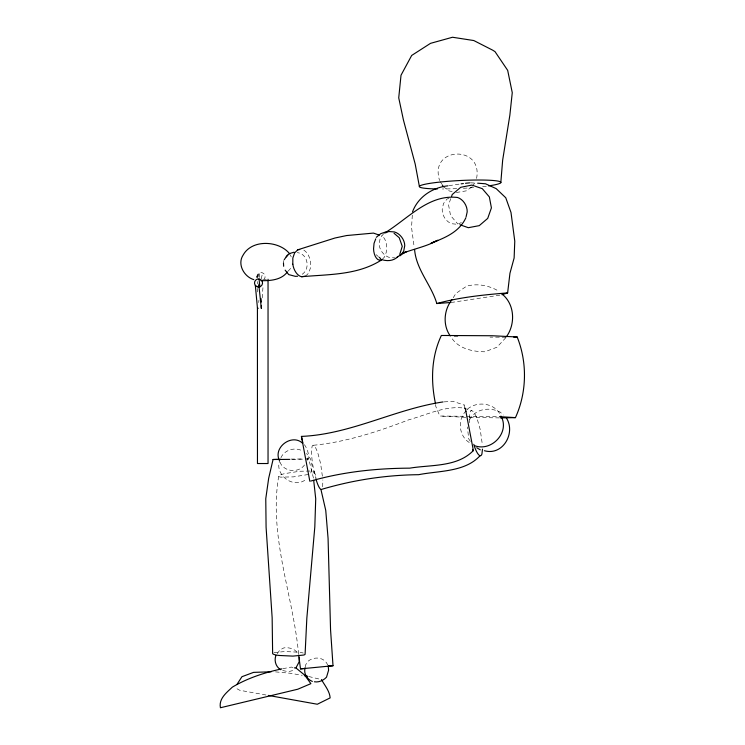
<?xml version="1.0" encoding="UTF-8"?>
<svg xmlns="http://www.w3.org/2000/svg" width="745" height="745" viewBox="0 0 745 745"><rect width="100%" height="100%" fill="white"/><g stroke="black" fill="none" stroke-linecap="round" stroke-linejoin="round"><path stroke-width="0.56" stroke-dasharray="3.73 2.79" d="M257.453 291.938L257.453 288.473M257.463 283.864L257.463 281.554M412.32 215.156L411.538 227.458L414.183 247.182M259.241 277.419L259.577 272.894L256.997 279.254M283.472 263.041L283.659 260.545M476.577 178.446C483.272 144.567 428.496 146.644 439.625 180.588M262.184 297.916L263.032 286.592M322.669 486.764L322.855 480.059M258.711 302.572L258.906 300.263M469.303 418.299L470.011 412.46A17.182 4.256 76.9 0 1 477.536 420.106L480.19 429.353L482.387 444.877M278.686 476.325C268.442 536.698 293.418 595.441 298.689 655.079M305.329 666.812L305.72 664.708L308.197 661.132C314.315 656.047 324.801 657.174 327.735 665.192M310.823 473.056L312.202 466.184L310.693 459.255L306.549 453.472M261.225 278.807L262.65 272.903M307.396 460.242C309.752 454.99 307.555 449.049 304.398 444.635M450.762 198.617L448.537 204.819L450.557 215.538L457.803 223.994M256.531 277.177L257.397 275.063M280.474 458.799C272.512 473.95 294.135 490.582 306.791 478.681M280.93 457.737C284.227 449.999 295.02 446.693 302.228 450.865M256.764 277.475L258.664 273.415M472.647 186.362L475.394 181.519M453.23 297.749L455.921 293.4L466.631 286.173C477.526 283.1 489.437 285.54 498.917 291.267M277.233 653.663L279.943 649.929L283.91 647.871C289.051 647.256 294.759 648.606 297.683 653.225M466.212 410.793C456.732 419.705 459.004 437.548 470.738 443.349M383.666 233.679L380.248 238.046L379.149 243.727A12.097 9.014 54.1 0 0 389.467 257.491L395.167 257.928M469.601 419.649C475.589 408.511 489.912 406.668 500.398 412.246L503.369 415.077M304.556 464.927C298.419 473.606 283.147 471.892 279.757 461.565M505.864 337.643L496.943 347.226L484.911 351.789C472.321 351.696 457.775 348.558 450.949 336.852M288.11 271.143L291.099 267.939M382.576 259.027L384.495 257.016L386.189 252.536L386.683 247.135A10.039 5.14 83.1 0 0 381.226 235.811M302.181 274.3C310.684 268.647 307.676 253.486 297.236 252.639M305.534 276.19L308.691 273.052L310.451 267.921L310.46 261.812A11.594 6.854 72 0 0 302.638 249.538M471.725 187.004L466.212 190.86L456.136 192.564M467.581 409.005C477.536 400.624 494.689 403.101 500.51 415.04M449.012 198.226L447 199.083L443.489 203.515L442.195 209.364A12.19 9.033 61.1 0 0 451.796 223.742L457.356 224.301L461.379 222.578M292.683 670.602L288.334 671.664L281.545 670.314M499.886 295.15L452.252 302.33M308.262 474.509L293.362 476.884L280.818 477.135A13.214 2.142 -7.6 0 1 284.702 473.624L299.602 471.25L312.155 470.998A13.214 2.142 -7.6 0 1 310.442 473.941M282.849 668.675L291.314 667.082L293.325 667.567M448.89 185.663L460.047 183.987M274.039 652.611L284.795 651.54L298.615 652.192A12.032 1.974 2 0 1 303.28 653.048M313.477 445.259C346.555 442.046 378.041 431.569 408.921 419.752C426.587 414.89 444.663 405.811 463.325 408.009M444.15 401.872L453.025 401.341L464.2 405.094M313.449 478.085L308.747 458.948L304.351 459.106M435.574 404.451L435.853 406.574L439.829 416.027L499.653 416.651M470.421 182.832L476.539 183.112M302.451 459.153L289.731 459.376M290.941 459.097L303.662 458.939M505.855 337.196L490.024 337.113M262.752 279.254L266.496 279.254M499.383 417.898L468.065 417.386M306.744 458.92L308.747 458.948M275.464 671.878L290.243 673.247L302.219 675.315M454.161 336.34L459.656 336.498M465.811 417.321L439.829 416.027M266.03 695.011L239.815 690.298L235.671 688.054M308.756 676.516L321.467 679.598M452.168 191.623L449.188 190.916L443.349 186.678M464.396 408.353L471.892 410.728M376.132 254.678L378.404 256.634M470.365 441.375L468.679 438.796L467.413 426.922M440.155 181.463L441.757 184.071M290.243 254.883L291.267 256.904M314.288 471.799L316.69 478.253M316.28 480.162C313.422 469.359 310.73 458.119 311.987 446.879A16.828 3.446 78 0 1 318.283 454.618L320.639 463.753L322.762 478.988M469.387 419.398L469.611 422.704M257.118 277.121A4.023 4.014 0 0 1 262.156 272.735A4.023 4.014 0 0 1 264.289 279.058M464.638 408.53A17.182 0.484 79 0 1 465.346 408.94M486.336 186.203A40.835 3.967 -2.9 0 1 482.034 186.734M473.624 187.554A40.835 3.967 -2.9 0 1 462.394 188.345M456.732 188.625A40.835 3.967 -2.9 0 1 442.428 188.979"/><path stroke-width="1.12" d="M292.822 264.177L292.832 258.077L294.592 252.946L297.749 249.808L334.961 238.018L346.658 235.541L373.469 233.092L379.289 235.131M261.355 305.562L261.337 308.449L259.046 286.955M299.267 657.341L299.248 661.653L296.091 667.641M501.981 294.694L507.624 292.906L509.953 273.257L514.125 258.021L514.776 241.203L510.996 212.483L505.762 197.76L496.179 188.625L485.479 183.773L477.657 183.196M500.808 182.646L502.661 160.138L509.859 115.177L512.262 92.669L507.68 70.365L495.025 51.647L492.724 50.194L473.801 40.547L452.522 37.25L430.536 43.34L411.687 55.447L401.015 75.226L398.733 97.837L403.445 120.029L415.207 164.114L419.361 186.352M482.499 449.151L481.913 454.012A17.182 4.256 76.9 0 1 474.388 446.357L473.801 444.309M305.143 667.865C303.364 673.499 307.117 679.319 312.341 681.433M275.864 655.609C273.964 660.694 275.874 666.98 280.688 669.681M466.109 216.739L467.19 211.878A12.19 9.033 61.1 0 0 457.588 197.49C428.487 193.998 407.496 219.244 384.56 233.045M279.356 459.293L273.061 459.497L268.666 478.318L265.769 498.712L266.086 527.227L272.149 617.717L272.633 653.579A12.032 1.974 2 0 0 279.114 655.46L292.934 656.112L303.69 655.041A12.032 1.974 2 0 0 305.096 654.073L306.838 618.182L314.809 526.939L315.722 498.805L313.701 480.385M399.748 254.436L402.244 246.344L399.227 237.72L394.031 233.278M451.507 196.55L452.252 194.492L460.717 187.302L471.892 185.095L482.276 188.653L489.353 196.931L491.411 207.883L487.714 218.397L479.259 225.642L468.316 227.7L459.907 224.739M375.75 238.847L374.055 243.326L373.562 248.718A10.039 5.14 83.1 0 0 379.009 260.052L381.934 259.698C357.898 275.352 328.918 274.235 301.613 276.721A11.594 6.854 72 0 1 292.822 264.177M257.994 286.946L259.279 283.771M500.51 417.898L515.447 417.628C526.827 392.578 527.479 362.647 517.17 336.982L492.268 335.753L441.357 335.474C431.308 356.827 430.685 380.63 435.434 403.399M412.534 211.794C418.159 196.866 432.398 187.498 447.913 185.831M452.15 299.49C443.806 309.622 442.586 325.211 450.278 335.967M506.404 336.749C515.615 324.066 514.786 304.267 502.204 294.182M237.115 684.171L241.948 676.702L253.579 672.372L271.143 671.794M465.895 217.717C459.442 231.974 444.849 237.944 431.113 243.131L437.799 240.263C426.689 246.437 414.267 248.756 402.551 253.281L406.621 251.493L397.187 257.053M286.192 256.895L289.377 253.598L294.107 252.183M284.217 259.744L287.514 254.986M400.223 255.749L403.641 251.391L404.749 245.71A12.097 9.005 54.1 0 0 394.422 231.946L388.732 231.509L385.696 232.812M287.365 271.934C281.359 280.12 270.193 280.865 260.862 280.651M376.309 237.283L380.76 233.651L385.621 231.993M480.031 455.744C464.936 472.237 438.898 470.672 418.643 474.686C385.547 475.04 352.785 480.087 321.086 489.521A16.828 3.446 78 0 1 316.28 480.162M473.196 450.725C456.946 467.329 430.917 464.601 409.759 468.158C376.346 468.288 343.026 471.836 310.842 481.037M398.193 256.354C394.142 260.722 388.024 261.43 382.492 259.847M414.574 249.417C416.166 269.709 431.215 284.618 436.821 303.541C459.674 297.292 483.924 294.759 507.624 292.906M281.796 668.88C264.54 672.577 247.619 678.09 232.375 687.123C226.527 692.664 218.667 698.596 220.418 707.75L297.786 689.218L310.879 683.659L304.714 675.156L296.352 668.284L294.331 667.809M309.836 481.27L301.418 436.402C350.774 434.363 394.831 409.126 443.042 401.937M297.749 249.808L299.714 249.538M301.613 276.721L305.534 276.19M461.155 183.838L463.39 183.54M298.689 655.079L300.496 668.88L305.105 668.395M321.076 490.07L325.751 510.418L328.07 538.43L330.556 629.814L333.006 665.741L300.496 668.88M465.523 183.289L469.592 182.86M451.181 302.451L436.821 303.541M328.331 666.16L333.006 665.741M297.618 276.246L295.355 276.348L288.715 274.588L285.149 270.146M513.696 337.103L517.17 336.982M289.731 459.376L273.061 459.497M499.653 416.651L515.447 417.628M484.38 450.716C502.912 456.08 516.006 432.873 506.349 417.898M474.602 445.668C491.616 452.113 510.223 432.156 500.947 416.073M314.418 681.777C318.823 682.588 323.553 680.381 326.534 677.158L328.601 670.165L328.247 666.142M304.398 675.696L307.666 676.255M268.293 695.42L317.323 704.239L330.137 697.888C329.653 691.025 324.68 685.391 321.467 679.598M253.803 279.645C243.969 276.646 237.031 264.158 243.159 255.023C252.108 238.819 279.412 240.672 289.731 253.877M476.744 447.764L480.311 449.859M255.339 285.4L257.425 307.815L258.217 308.365M302.74 443.396C292.236 433.022 272.763 447.298 279.431 460.512M379.158 257.286L380.667 258.589M442.288 184.946L443.349 186.678M301.418 436.402L302.191 439.69M465.932 411.585L472.768 447.307A17.182 0.484 78.9 0 1 472.73 449.589M302.405 440.705L302.815 442.726M259.064 278.984L259.865 287.058M261.011 298.587L261.355 302.042M283.472 263.041L283.659 266.282M257.425 307.815L257.463 463.53L268.042 463.53L268.042 279.254M465.346 408.94A17.182 0.484 79 0 1 465.923 411.538M437.389 188.951A40.835 3.967 -2.9 0 1 427.835 183.708A40.835 3.967 -2.9 0 1 487.211 180.15A40.835 3.967 -2.9 0 1 488.608 185.887M256.075 286.145A4.023 4.014 0 0 0 262.51 283.5A4.023 4.014 0 0 0 257.006 279.254A4.023 4.014 0 0 0 256.075 286.145"/></g></svg>
